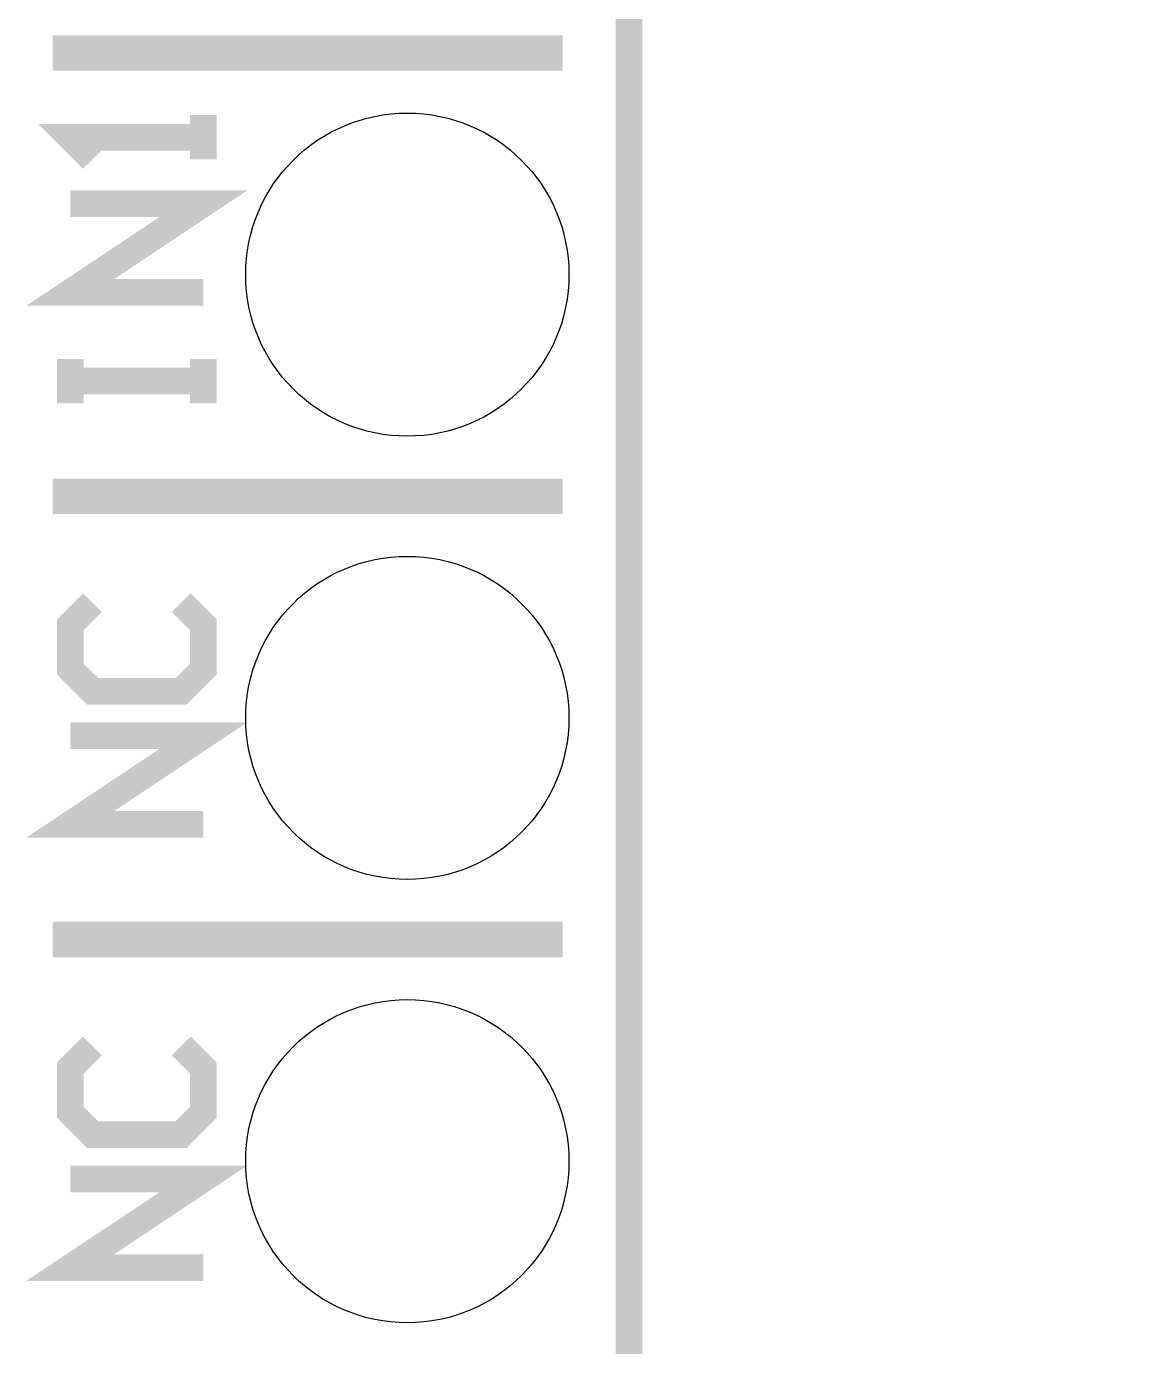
# Model space of a CAD drawing. Extents: x -4.2 to 27.1, y -3.9 to 55.1.
# Drawn here: x 20.68 to 27.07, y 4.02 to 11.58 of the extents above; entities that cross this region are included whole.
import ezdxf

# ---------------------------------------------------------------- set-up
doc = ezdxf.new("R2010")
doc.units = 0
doc.layers.get('0').update_dxf_attribs({"linetype": 'CONTINUOUS'})
for name, color, linetype in [('MCP2517FD_CLICK_GKO', 5, 'CONTINUOUS'), ('MCP2517FD_CLICK_GTO', 14, 'CONTINUOUS'), ('MCP2517FD_CLICK_GTS', 12, 'CONTINUOUS')]:
    doc.layers.add(name, color=color, linetype=linetype)

# ---------------------------------------------------------------- blocks, each defined once
blk = doc.blocks.new('ROUND_68')
blk.add_circle((0, 0), 0.9258)

msp = doc.modelspace()

# ---------------------------------------------------------------- linework, layer by layer
at = {"layer": 'MCP2517FD_CLICK_GKO', "const_width": 0.1524}
msp.add_lwpolyline([(24.13, -1.27), (24.13, 37.719), (26.99004, 40.57904), (26.99004, 53.34)], dxfattribs=at)
at = {"layer": 'MCP2517FD_CLICK_GTO'}
for points, const_width in [([(20.828, 11.43), (23.749, 11.43)], 0.2032), ([(21.6916, 10.8204), (21.6916, 11.0744), (21.6916, 10.9474), (20.9296, 10.9474), (21.0566, 10.8204)], 0.1524), ([(21.6916, 10.0584), (20.9296, 10.0584), (21.6916, 10.5664), (20.9296, 10.5664)], 0.1524), ([(20.9296, 9.4234), (20.9296, 9.6774), (20.9296, 9.5504), (21.6916, 9.5504), (21.6916, 9.4234), (21.6916, 9.6774)], 0.1524), ([(20.828, 8.89), (23.749, 8.89)], 0.2032), ([(21.0566, 8.2804), (20.9296, 8.1534), (20.9296, 7.8994), (21.0566, 7.7724), (21.5646, 7.7724), (21.6916, 7.8994), (21.6916, 8.1534), (21.5646, 8.2804)], 0.1524), ([(21.6916, 7.0104), (20.9296, 7.0104), (21.6916, 7.5184), (20.9296, 7.5184)], 0.1524), ([(20.828, 6.35), (23.749, 6.35)], 0.2032), ([(21.0566, 5.7404), (20.9296, 5.6134), (20.9296, 5.3594), (21.0566, 5.2324), (21.5646, 5.2324), (21.6916, 5.3594), (21.6916, 5.6134), (21.5646, 5.7404)], 0.1524), ([(21.6916, 4.4704), (20.9296, 4.4704), (21.6916, 4.9784), (20.9296, 4.9784)], 0.1524)]:
    msp.add_lwpolyline(points, dxfattribs=dict(at, const_width=const_width))

# ---------------------------------------------------------------- block references
at = {"layer": 'MCP2517FD_CLICK_GTS'}
for p in [(22.86, 10.16), (22.86, 7.62), (22.86, 5.08)]:
    msp.add_blockref('ROUND_68', p, dxfattribs=at)

doc.saveas('drawing.dxf')
